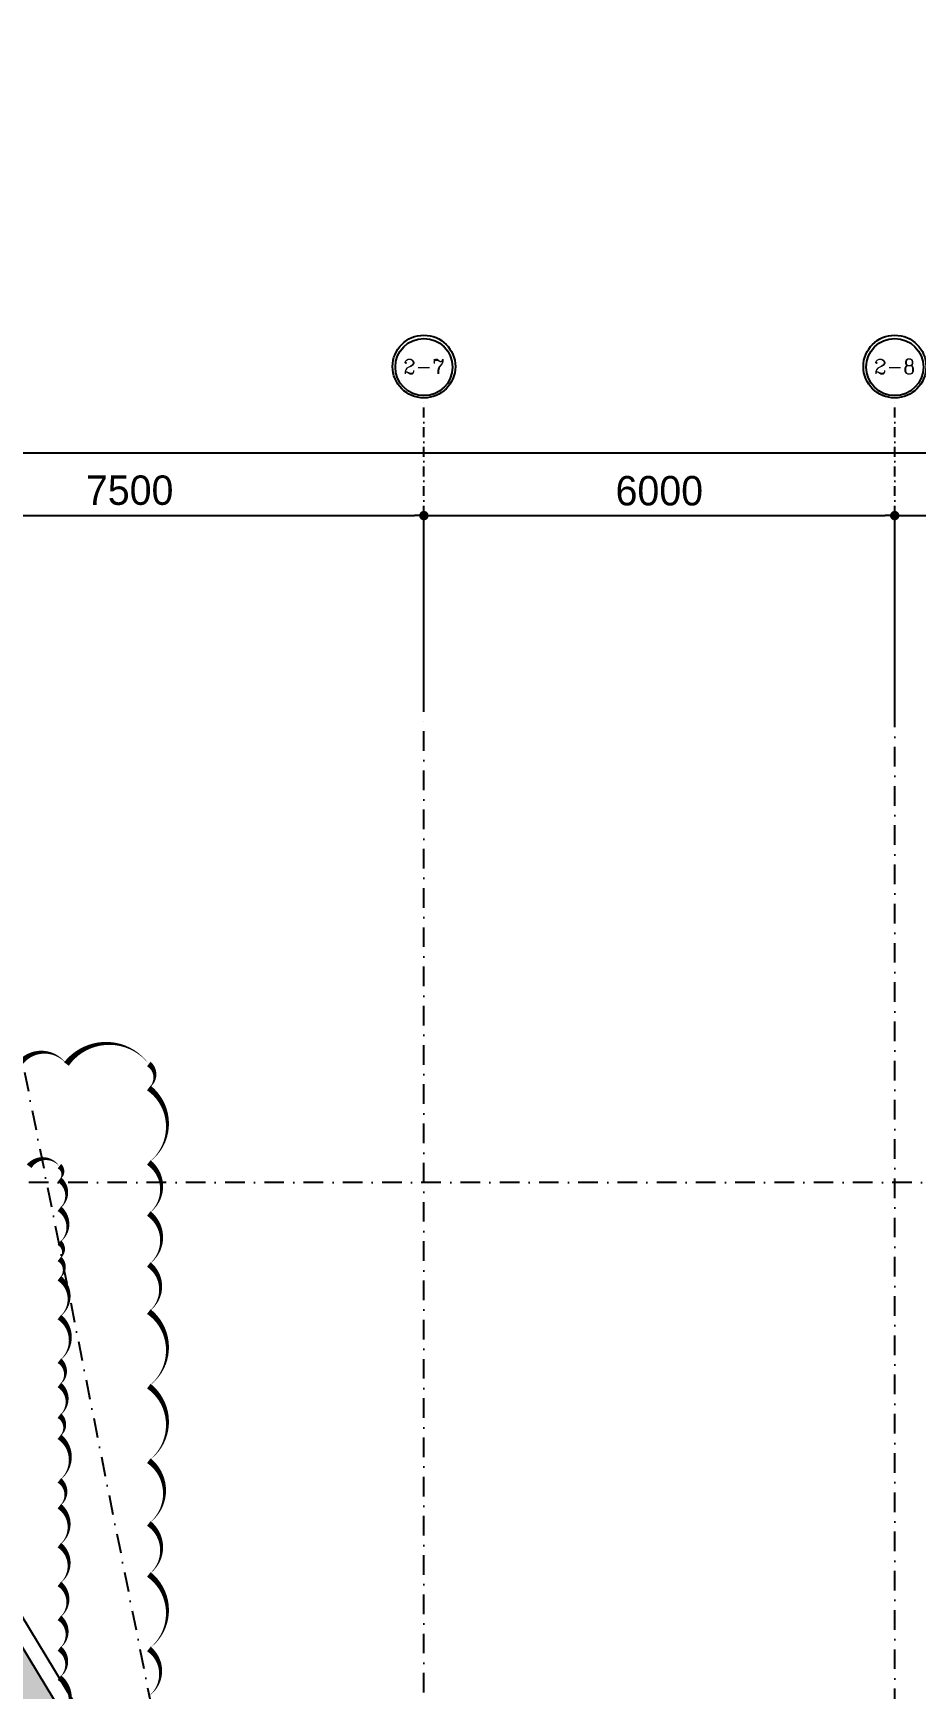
# Model space of a CAD drawing. Extents: x -354516 to 794396, y -401250 to -150594.
# Drawn here: x -18481 to -7231, y -324902 to -303800 of the extents above; entities that cross this region are included whole.
import ezdxf
from ezdxf.enums import TextEntityAlignment as Align

# ---------------------------------------------------------------- set-up
doc = ezdxf.new("R2010")
doc.units = 0
doc.header["$LTSCALE"] = 1000
doc.header["$MEASUREMENT"] = 0
doc.linetypes.add('DASHDOT2', pattern=[0.5, 0.25, -0.125, 0, -0.125])
doc.linetypes.add('DOTE', pattern=[2.42, 2, -0.2, 0.02, -0.2])
doc.layers.add('0-地面材质_material hatch', color=251, linetype='Continuous', transparency=0.3)
for name, color, linetype in [('0-灯具修改0109', 140, 'Continuous'), ('0-设备风口（修改）', 71, 'Continuous'), ('5', 5, 'Continuous'), ('A-轴线1', 1, 'DOTE'), ('AXIS', 35, 'Continuous'), ('AXIS_TEXT', 7, 'Continuous'), ('P-完成面', 4, 'Continuous'), ('WALL', 2, 'Continuous'), ('墙体', 7, 'Continuous')]:
    doc.layers.add(name, color=color, linetype=linetype)
doc.styles.add('_TCH_AXIS', font='COMPLEX', dxfattribs={"bigfont": 'GBCBIG'})
doc.styles.add('COMPLEX', font='COMPLEX')
doc.styles.add('Word-n', font='stylu.ttf')
doc.dimstyles.new('1-150', dxfattribs={"dimscale": 150, "dimtxt": 2.5, "dimasz": 0.8, "dimexe": 0.8, "dimexo": 0, "dimgap": 0.8, "dimtad": 1, "dimdec": 0, "dimzin": 0, "dimdsep": 46, "dimtxsty": 'Word-n', "dimblk": 'DOT', "dimcen": 0, "dimclrd": 137, "dimclre": 137, "dimclrt": 35, "dimadec": 4, "dimazin": 0, "dimtfac": 1, "dimtdec": 0, "dimtofl": 0, "dimtmove": 2, "dimatfit": 3, "dimldrblk": 'A', "dimfxl": 0, "dimtolj": 1, "dimtzin": 0, "dimarcsym": 0})

# ---------------------------------------------------------------- blocks, each defined once
blk = doc.blocks.new('_AXISO')
blk.add_circle((0, 0), 0.5)
at = {"layer": 'AXIS_TEXT', "style": 'COMPLEX', "width": 1.041667}
blk.add_attdef('A', text='', height=0.56, dxfattribs=at).set_placement((-0.25, -0.28), (0.25, -0.28), align=Align.FIT)
blk = doc.blocks.new('_Dot')
at = {"color": 0, "linetype": 'ByBlock', "lineweight": -2}
blk.add_line((-0.5, 0), (-1, 0), dxfattribs=at)
at = {"color": 0, "linetype": 'ByBlock', "const_width": 0.5}
blk.add_lwpolyline([(-0.25, 0, 1), (0.25, 0, 1)], format="xyb", close=True, dxfattribs=at)
blk = doc.blocks.new('*D157')
at = {"layer": 'Defpoints', "color": 0}
for p in [(89936, 75887), (-12064, 72587), (89936, 72587)]:
    blk.add_point(p, dxfattribs=at)
at = {"layer": '墙体', "color": 137, "lineweight": -2}
for p, q in [((-12064, 72587), (-12064, 76007)), ((89936, 72587), (89936, 76007)), ((-11944, 75887), (89816, 75887))]:
    blk.add_line(p, q, dxfattribs=at)
at = {"layer": '墙体', "color": 137, "lineweight": -2, "xscale": 120, "yscale": 120, "zscale": 120, "rotation": 180}
blk.add_blockref('_Dot', (-12064, 75887), dxfattribs=at)
at = {"layer": '墙体', "color": 137, "lineweight": -2, "xscale": 120, "yscale": 120, "zscale": 120}
blk.add_blockref('_Dot', (89936, 75887), dxfattribs=at)
at = {"layer": '墙体', "color": 35, "insert": (38936, 76201), "char_height": 375, "attachment_point": 5, "style": 'Word-n'}
blk.add_mtext('\\A1;102000', dxfattribs=at)
blk = doc.blocks.new('A')
at = {"color": 134}
for p, q in [((-0.37, 0), (-2.13, 0)), ((-1.44, 1.15), (-1.09, 1.44)), ((-1.44, 1.15), (-0.37, 0)), ((-1.44, -1.15), (-0.37, 0)), ((-1.09, 1.44), (0, 0)), ((-1.09, -1.44), (0, 0)), ((-1.44, -1.15), (-1.09, -1.44))]:
    blk.add_line(p, q, dxfattribs=at)
for points in [[(-1.44, 1.15), (-1.09, 1.44), (-0.37, 0), (0, 0)], [(-1.44, -1.15), (-1.09, -1.44), (-0.37, 0), (0, 0)]]:
    blk.add_solid(points, dxfattribs=at)
blk = doc.blocks.new('*D163')
at = {"layer": 'Defpoints', "color": 0}
for p in [(28436, 75087), (20936, 72587), (28436, 72587)]:
    blk.add_point(p, dxfattribs=at)
at = {"layer": '墙体', "color": 137, "lineweight": -2}
for p, q in [((20936, 72587), (20936, 75207)), ((28436, 72587), (28436, 75207)), ((21056, 75087), (28316, 75087))]:
    blk.add_line(p, q, dxfattribs=at)
at = {"layer": '墙体', "color": 137, "lineweight": -2, "xscale": 120, "yscale": 120, "zscale": 120, "rotation": 180}
blk.add_blockref('_Dot', (20936, 75087), dxfattribs=at)
at = {"layer": '墙体', "color": 137, "lineweight": -2, "xscale": 120, "yscale": 120, "zscale": 120}
blk.add_blockref('_Dot', (28436, 75087), dxfattribs=at)
at = {"layer": '墙体', "color": 35, "insert": (24686, 75409), "char_height": 375, "attachment_point": 5, "style": 'Word-n'}
blk.add_mtext('\\A1;7500', dxfattribs=at)
blk = doc.blocks.new('*D164')
at = {"layer": 'Defpoints', "color": 0}
for p in [(34436, 75087), (28436, 72587), (34436, 72587)]:
    blk.add_point(p, dxfattribs=at)
at = {"layer": '墙体', "color": 137, "lineweight": -2}
for p, q in [((28436, 72587), (28436, 75207)), ((34436, 72587), (34436, 75207)), ((28556, 75087), (34316, 75087))]:
    blk.add_line(p, q, dxfattribs=at)
at = {"layer": '墙体', "color": 137, "lineweight": -2, "xscale": 120, "yscale": 120, "zscale": 120, "rotation": 180}
blk.add_blockref('_Dot', (28436, 75087), dxfattribs=at)
at = {"layer": '墙体', "color": 137, "lineweight": -2, "xscale": 120, "yscale": 120, "zscale": 120}
blk.add_blockref('_Dot', (34436, 75087), dxfattribs=at)
at = {"layer": '墙体', "color": 35, "insert": (31436, 75402), "char_height": 375, "attachment_point": 5, "style": 'Word-n'}
blk.add_mtext('\\A1;6000', dxfattribs=at)
blk = doc.blocks.new('*D165')
at = {"layer": 'Defpoints', "color": 0}
for p in [(49436, 75087), (34436, 72587), (49436, 72587)]:
    blk.add_point(p, dxfattribs=at)
at = {"layer": '墙体', "color": 137, "lineweight": -2}
for p, q in [((34436, 72587), (34436, 75207)), ((49436, 72587), (49436, 75207)), ((34556, 75087), (49316, 75087))]:
    blk.add_line(p, q, dxfattribs=at)
at = {"layer": '墙体', "color": 137, "lineweight": -2, "xscale": 120, "yscale": 120, "zscale": 120, "rotation": 180}
blk.add_blockref('_Dot', (34436, 75087), dxfattribs=at)
at = {"layer": '墙体', "color": 137, "lineweight": -2, "xscale": 120, "yscale": 120, "zscale": 120}
blk.add_blockref('_Dot', (49436, 75087), dxfattribs=at)
at = {"layer": '墙体', "color": 35, "insert": (41936, 75404), "char_height": 375, "attachment_point": 5, "style": 'Word-n'}
blk.add_mtext('\\A1;15000', dxfattribs=at)
blk = doc.blocks.new('GRID')
at = {"layer": '5', "color": 250, "ltscale": 2}
for centre in [(28436.4, 76980.7), (34436.4, 76980.7)]:
    blk.add_circle(centre, 364.6, dxfattribs=at)
at = {"layer": '墙体', "color": 250, "linetype": 'DASHDOT2', "lineweight": -3}
for p, q in [((20697.5, 81236.4), (37415.8, -2355.2)), ((28436.4, 54586.5), (28436.4, 72586.5)), ((34436.4, 51886.5), (34436.4, 72586.5)), ((53157.6, 66586.5), (-19063.6, 66586.5))]:
    blk.add_line(p, q, dxfattribs=at)
at = {"layer": '墙体', "color": 35, "linetype": 'DASHDOT2', "ltscale": 0.5}
for p, q in [((28436.4, 72586.5), (28436.4, 76586.5)), ((34436.4, 72586.5), (34436.4, 76586.5))]:
    blk.add_line(p, q, dxfattribs=at)
at = {"layer": 'AXIS'}
ref = blk.add_blockref('_AXISO', (28436.4, 76986.5), dxfattribs=dict(at, xscale=800, yscale=800, zscale=800))
ref.add_attrib('A', '2-7', dxfattribs={"layer": 'AXIS_TEXT', "height": 185, "style": '_TCH_AXIS'}).set_placement((28172.1, 76894), (28700.7, 76894), align=Align.FIT)
ref = blk.add_blockref('_AXISO', (34436.4, 76986.5), dxfattribs=dict(at, xscale=800, yscale=800, zscale=800))
ref.add_attrib('A', '2-8', dxfattribs={"layer": 'AXIS_TEXT', "height": 185, "style": '_TCH_AXIS'}).set_placement((34172.1, 76894), (34700.7, 76894), align=Align.FIT)
at = {"layer": '墙体', "color": 137}
for p1, p2, distance, picture, middle in [((-12063.6, 72586.5), (89936.4, 72586.5), 3300, '*D157', (38936.4, 76200.8)), ((20936.4, 72586.5), (28436.4, 72586.5), 2500, '*D163', (24686.4, 75408.9)), ((28436.4, 72586.5), (34436.4, 72586.5), 2500, '*D164', (31436.4, 75402.4)), ((34436.4, 72586.5), (49436.4, 72586.5), 2500, '*D165', (41936.4, 75403.5))]:
    dim = blk.add_aligned_dim(p1=p1, p2=p2, distance=distance, dimstyle='1-150', dxfattribs=at)
    dim.commit()
    dim.dimension.update_dxf_attribs({"geometry": picture, "text_midpoint": middle})

msp = doc.modelspace()

# ---------------------------------------------------------------- hatches: boundary and pattern name
at = {"layer": '0-地面材质_material hatch'}
h = msp.add_hatch(dxfattribs=at)
h.set_pattern_fill('AR-CONC', color=256, scale=75)
h.set_pattern_definition([(50, (-498310856.17, -3090192758), (537.94513695, -47.06410124), [56.25, -618.75]), (355, (-498310856.17, -3090192758), (-104.06350021, 564.144100275), [45, -495]), (100.45144446, (-498310811.34, -3090192761.9), (433.881635045, 517.07999323), [47.805144, -525.856584]), (46.1842, (-498310856.17, -3090192608), (800.430998, -124.1394606), [84.375, -928.125]), (96.63563549, (-498310789.5, -3090192618.35), (700.99645926, 730.58895058), [71.7077565, -788.78532]), (351.18416399, (-498310856.2, -3090192608), (700.9964588, 730.5889502), [67.5, -742.50000075]), (21, (-498310781.17, -3090192645.5), (447.68028909, -301.964168), [56.25, -618.75]), (326, (-498310781.17, -3090192645.5), (182.48649894, 543.86253379), [45, -495]), (71.45144474, (-498310743.86, -3090192670.66), (630.16678255, 241.898364605), [47.8051425, -525.856584]), (37.5, (-498310856.17, -3090192758), (9.119891488, 249.670390373), [0, -489, 0, -502.5, 0, -496.875]), (7.5, (-498310856.17, -3090192758), (197.302153082, 295.808783912), [0, -286.5, 0, -477.75, 0, -189.375]), (327.5, (-498311023.42, -3090192758), (400.366827129, -16.916153801), [0, -187.5, 0, -585, 0, -776.25]), (317.5, (-498311098.4, -3090192758), (437.389627007, 75.07873675), [0, -243.75, 0, -388.5, 0, -551.25])])
h.paths.add_polyline_path([(-16522.9, -329544.6), (-16508.9, -329344.6), (-15889.3, -329344.6), (-15889.3, -328866.2), (-22327.6, -318465.2), (-34004.7, -317221.2), (-35181.4, -317456.5), (-34961.1, -318557.9), (-34470.8, -318459.8), (-34059, -320519), (-33960.9, -320499.4), (-33713.9, -321734.4), (-33812, -321754), (-33459, -323519), (-33360.9, -323499.4), (-33113.9, -324734.4), (-33212, -324754), (-32259, -329519), (-32160.9, -329499.4), (-32050.9, -330049.5), (-26800, -330049.5), (-26800, -329358.3), (-18008.9, -329344.6), (-18022.9, -329544.6)])
at = {"layer": 'WALL'}
h = msp.add_hatch(color=250, dxfattribs=at)
h.dxf.hatch_style = 1
h.paths.add_polyline_path([(-15887.8, -329850), (-15887.8, -328872.1), (-22321.6, -318264.7), (-23403.3, -318149), (-23424.6, -318348.2), (-22441.3, -318453.1), (-16087.8, -328928), (-16087.8, -329850)])

# ---------------------------------------------------------------- linework, layer by layer
at = {"layer": '0-灯具修改0109'}
msp.add_lwpolyline([(-17006.3, -324993.4, 0, 75, 0.5), (-17006.3, -324393.4, 0, 75, 0.5), (-17006.3, -323443.4, 0, 75, 0.5), (-17006.3, -322793.4, 0, 75, 0.5), (-17006.3, -321993.4, 0, 75, 0.5), (-17006.3, -321043.4, 0, 75, 0.5), (-17006.3, -320093.4, 0, 75, 0.5), (-17006.3, -319493.4, 0, 75, 0.5), (-17006.3, -318843.4, 0, 75, 0.5), (-17006.3, -318193.4, 0, 75, 0.5), (-17006.3, -317243.4, 0, 75, 0.5), (-17006.3, -316938.2, 0, 75, 0.5), (-18056.3, -316938.2, 0, 75, 0.5), (-18656.3, -316938.2, 0, 75, 0.5)], format="xyseb", dxfattribs=at)
at = {"layer": '0-设备风口（修改）'}
msp.add_lwpolyline([(-18146.5, -325315.2, 0, 75, 0.5), (-18146.5, -324758.8, 0, 75, 0.5), (-18146.5, -324387.9, 0, 75, 0.5), (-18146.5, -323996.3, 0, 75, 0.5), (-18146.5, -323563.6, 0, 75, 0.5), (-18146.5, -323069, 0, 75, 0.5), (-18146.5, -322574.4, 0, 75, 0.5), (-18146.5, -322244.7, 0, 75, 0.5), (-18146.5, -321688.3, 0, 75, 0.5), (-18146.5, -321420.4, 0, 75, 0.5), (-18146.5, -321028.8, 0, 75, 0.5), (-18146.5, -320719.7, 0, 75, 0.5), (-18146.5, -320163.3, 0, 75, 0.5), (-18146.5, -319668.7, 0, 75, 0.5), (-18146.5, -319421.4, 0, 75, 0.5), (-18146.5, -319215.3, 0, 75, 0.5), (-18146.5, -318782.6, 0, 75, 0.5), (-18146.5, -318411.6, 0, 75, 0.5), (-18146.5, -318241, 0, 75, 0.5), (-18530.9, -318241, 0, 75, 0.5)], format="xyseb", dxfattribs=at)
at = {"layer": 'P-完成面'}
msp.add_line((-15687.8, -328816.2), (-24419.2, -314420.7), dxfattribs=at)
at = {"layer": 'WALL', "color": 0}
msp.add_line((-15887.8, -328872.1), (-22321.6, -318264.7), dxfattribs=at)

# ---------------------------------------------------------------- block references
at = {"layer": 'A-轴线1'}
msp.add_blockref('GRID', (-41936.4, -385036.5), dxfattribs=at)

doc.saveas('drawing.dxf')
